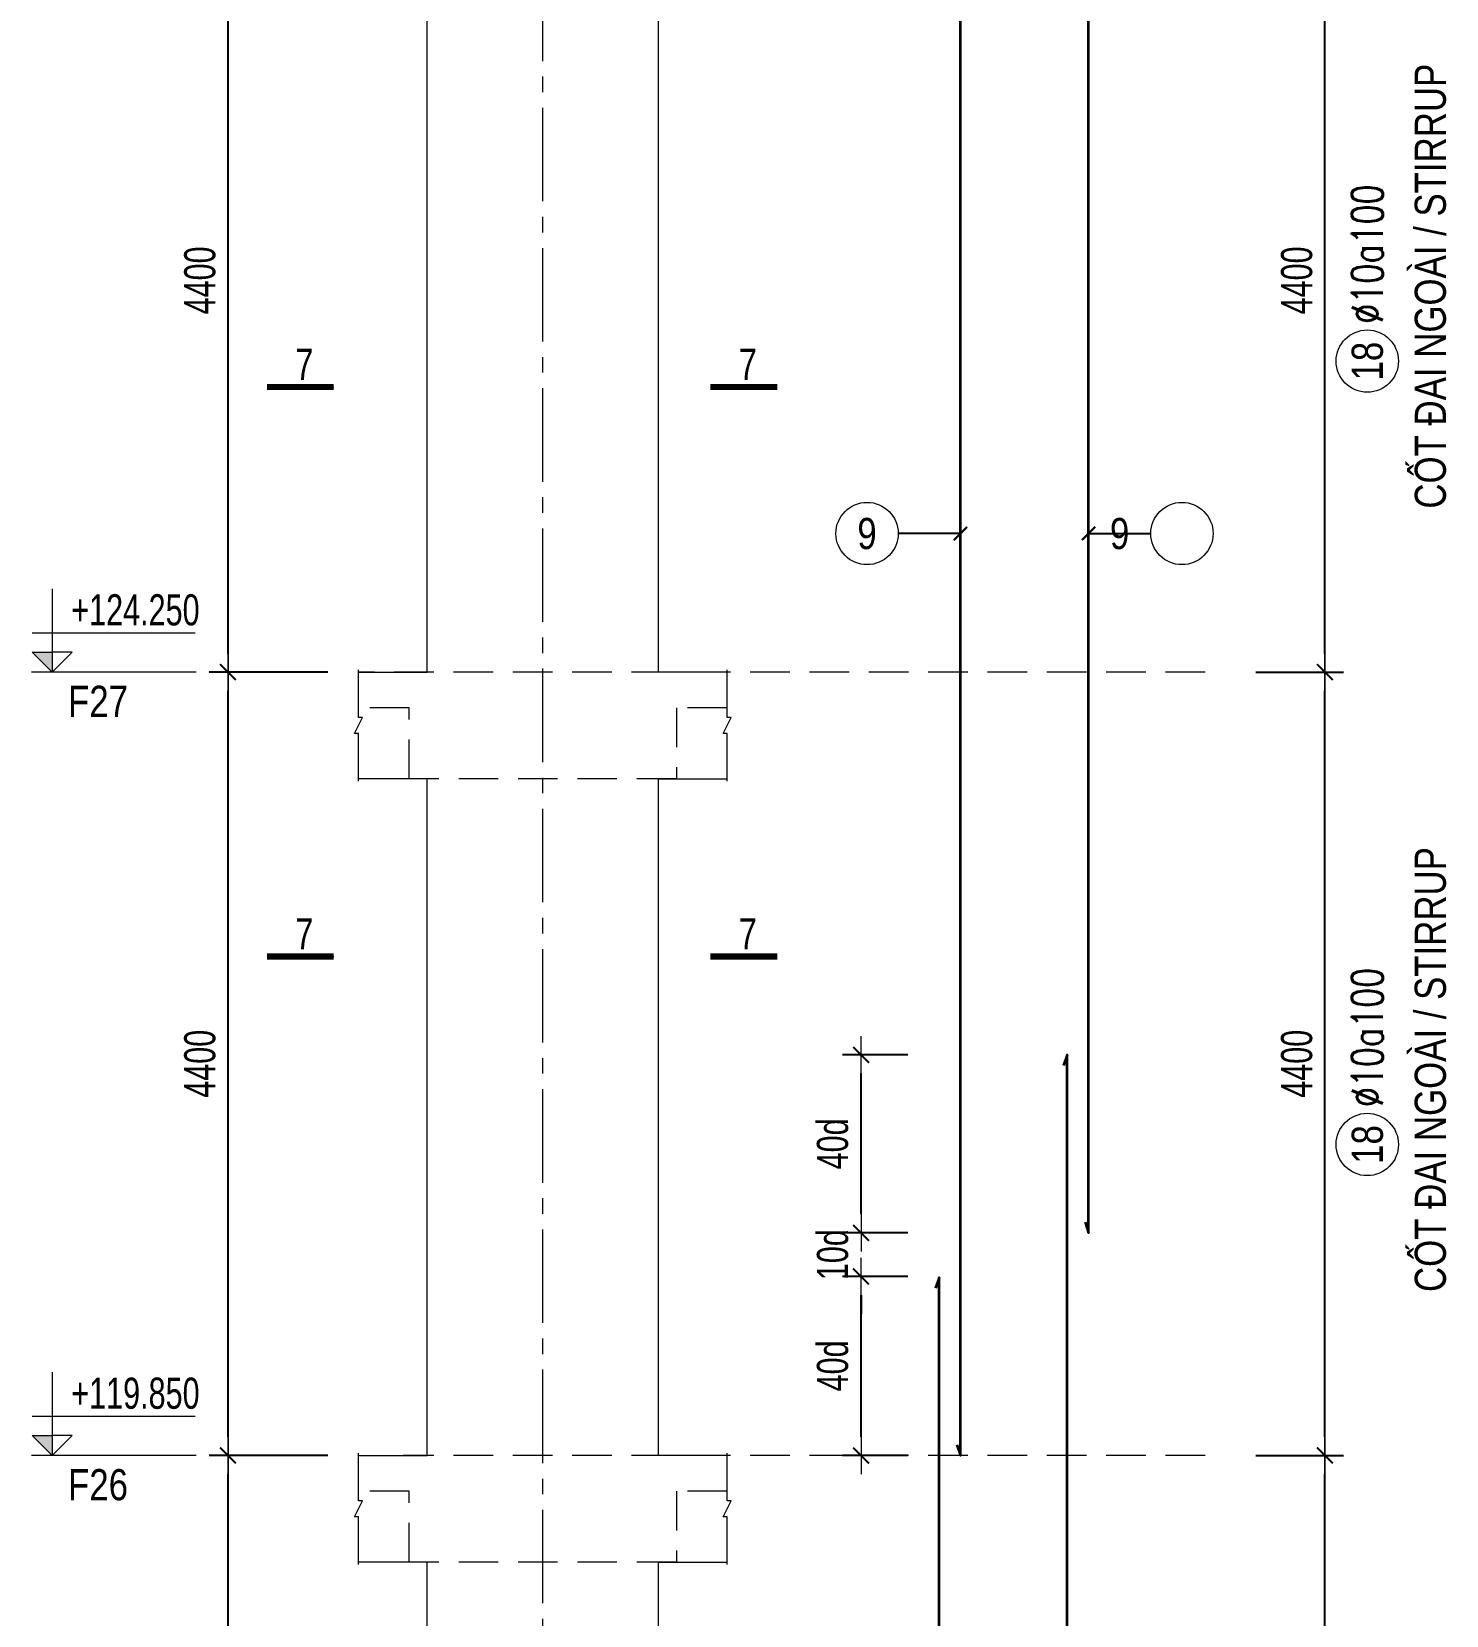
# Model space of a CAD drawing. Header units: millimetres. Extents: x 49323 to 538172, y -39336 to 181761.
# Drawn here: x 110642 to 118589, y 128533 to 137428 of the extents above; entities that cross this region are included whole.
import ezdxf
from ezdxf.enums import TextEntityAlignment as Align

# ---------------------------------------------------------------- set-up
doc = ezdxf.new("R2010")
doc.units = ezdxf.units.MM
doc.linetypes.add('CENTER2', pattern=[1.125, 0.75, -0.125, 0.125, -0.125])
doc.linetypes.add('HIDDEN2', pattern=[4.7625, 3.175, -1.5875])
doc.layers.get('0').update_dxf_attribs({"lineweight": 20})
doc.layers.get('Defpoints').update_dxf_attribs({"color": 151, "lineweight": 9})
for name, color, linetype, lineweight in [('kata_thep chu', 4, 'Continuous', 35), ('NDC_S_ANNO', 7, 'Continuous', 20), ('NDC_S_AXIS', 5, 'CENTER2', 13), ('NDC_S_BREAK-LINE', 1, 'Continuous', 15), ('NDC_S_CONTINUOUS', 3, 'Continuous', 20), ('NDC_S_DIM', 1, 'Continuous', 15), ('NDC_S_HIDDEN', 8, 'HIDDEN2', 13), ('NDC_S_LEADER', 1, 'Continuous', 15), ('NDC_S_SYMBOL', 1, 'Continuous', 15), ('NDC_S_TEXT SYMBOL', 7, 'Continuous', 20), ('NDC_S_THIN LINE', 8, 'Continuous', 9), ('NDC_S_VN TEXT', 7, 'Continuous', 20)]:
    doc.layers.add(name, color=color, linetype=linetype, lineweight=lineweight)
doc.styles.add('ARIAL', font='arial.ttf', dxfattribs={"width": 0.8})
doc.styles.add('NDC_ANNO', font='', dxfattribs={"width": 0.8})
doc.styles.add('NDC_DIM', font='', dxfattribs={"width": 0.75})
doc.styles.add('NDC_EN TXT', font='romans.shx', dxfattribs={"width": 0.8})
doc.styles.add('NDC_VIE TXT', font='arial.ttf', dxfattribs={"width": 0.8})
doc.styles.get('NDC_ANNO').set_extended_font_data('Dotum')
doc.styles.get('NDC_DIM').set_extended_font_data('Dotum')
doc.dimstyles.new('NDC_dim_70', dxfattribs={"dimscale": 70, "dimtxt": 2.5, "dimasz": 1.5, "dimexe": 1.5, "dimexo": 2.5, "dimgap": 1, "dimtad": 1, "dimdec": 0, "dimzin": 0, "dimdsep": 46, "dimtxsty": 'NDC_DIM', "dimblk": 'DIMMARK', "dimcen": 0.09, "dimdle": 1.2, "dimclrd": 1, "dimclre": 1, "dimclrt": 3, "dimadec": 0, "dimazin": 0, "dimtfac": 1, "dimtdec": 0, "dimtix": 1, "dimtofl": 0, "dimtmove": 0, "dimatfit": 3, "dimfxl": 8, "dimfxlon": 1, "dimtolj": 1, "dimtzin": 0, "dimarcsym": 0})
doc.dimstyles.new('NDC_dim_75', dxfattribs={"dimscale": 75, "dimtxt": 2.5, "dimasz": 1.5, "dimexe": 1.5, "dimexo": 2.5, "dimgap": 1, "dimtad": 1, "dimdec": 0, "dimzin": 0, "dimdsep": 46, "dimtxsty": 'NDC_DIM', "dimblk": 'DIMMARK', "dimcen": 0.09, "dimdle": 1.2, "dimclrd": 1, "dimclre": 1, "dimclrt": 3, "dimadec": 0, "dimazin": 0, "dimtfac": 1, "dimtdec": 0, "dimtix": 1, "dimtofl": 0, "dimtmove": 0, "dimatfit": 3, "dimfxl": 8, "dimfxlon": 1, "dimtolj": 1, "dimtzin": 0, "dimarcsym": 0})

# ---------------------------------------------------------------- blocks, each defined once
blk = doc.blocks.new('DIMMARK')
at = {"layer": 'NDC_S_DIM', "color": 1}
blk.add_line((-1.5, 0), (1, 0), dxfattribs=at)
at = {"layer": 'NDC_S_DIM', "color": 2, "const_width": 0.1}
blk.add_lwpolyline([(-0.424, -0.424), (0.424, 0.424)], dxfattribs=at)
blk = doc.blocks.new('*D39')
at = {"layer": 'Defpoints', "color": 0, "transparency": 16777216}
for p in [(111744.6, 129430.7), (112863.1, 129430.7), (112863.1, 125030.7)]:
    blk.add_point(p, dxfattribs=at)
at = {"layer": 'NDC_S_DIM', "color": 1, "lineweight": -2, "transparency": 16777216}
for p, q in [((112304.6, 129430.7), (111639.6, 129430.7)), ((111744.6, 125135.7), (111744.6, 129325.7)), ((112304.6, 125030.7), (111639.6, 125030.7))]:
    blk.add_line(p, q, dxfattribs=at)
at = {"layer": 'NDC_S_DIM', "color": 1, "lineweight": -2, "transparency": 16777216, "xscale": 105, "yscale": 105, "zscale": 105}
for p, rotation in [((111744.6, 129430.7), 90), ((111744.6, 125030.7), 270)]:
    blk.add_blockref('DIMMARK', p, dxfattribs=dict(at, rotation=rotation))
at = {"layer": 'NDC_S_DIM', "color": 3, "transparency": 16777216, "insert": (111587, 127230.7), "char_height": 175, "attachment_point": 5, "rotation": 90, "style": 'NDC_DIM'}
blk.add_mtext('\\A1;4400', dxfattribs=at)
blk = doc.blocks.new('*D40')
at = {"layer": 'Defpoints', "color": 0, "transparency": 16777216}
for p in [(111744.6, 133830.7), (112863.1, 133830.7), (112863.1, 129430.7)]:
    blk.add_point(p, dxfattribs=at)
at = {"layer": 'NDC_S_DIM', "color": 1, "lineweight": -2, "transparency": 16777216}
for p, q in [((112304.6, 133830.7), (111639.6, 133830.7)), ((111744.6, 129535.7), (111744.6, 133725.7)), ((112304.6, 129430.7), (111639.6, 129430.7))]:
    blk.add_line(p, q, dxfattribs=at)
at = {"layer": 'NDC_S_DIM', "color": 1, "lineweight": -2, "transparency": 16777216, "xscale": 105, "yscale": 105, "zscale": 105}
for p, rotation in [((111744.6, 133830.7), 90), ((111744.6, 129430.7), 270)]:
    blk.add_blockref('DIMMARK', p, dxfattribs=dict(at, rotation=rotation))
at = {"layer": 'NDC_S_DIM', "color": 3, "transparency": 16777216, "insert": (111587, 131630.7), "char_height": 175, "attachment_point": 5, "rotation": 90, "style": 'NDC_DIM'}
blk.add_mtext('\\A1;4400', dxfattribs=at)
blk = doc.blocks.new('*D41')
at = {"layer": 'Defpoints', "color": 0, "transparency": 16777216}
for p in [(111744.6, 138230.7), (112863.1, 138230.7), (112863.1, 133830.7)]:
    blk.add_point(p, dxfattribs=at)
at = {"layer": 'NDC_S_DIM', "color": 1, "lineweight": -2, "transparency": 16777216}
for p, q in [((112304.6, 138230.7), (111639.6, 138230.7)), ((111744.6, 133935.7), (111744.6, 138125.7)), ((112304.6, 133830.7), (111639.6, 133830.7))]:
    blk.add_line(p, q, dxfattribs=at)
at = {"layer": 'NDC_S_DIM', "color": 1, "lineweight": -2, "transparency": 16777216, "xscale": 105, "yscale": 105, "zscale": 105}
for p, rotation in [((111744.6, 138230.7), 90), ((111744.6, 133830.7), 270)]:
    blk.add_blockref('DIMMARK', p, dxfattribs=dict(at, rotation=rotation))
at = {"layer": 'NDC_S_DIM', "color": 3, "transparency": 16777216, "insert": (111587, 136030.7), "char_height": 175, "attachment_point": 5, "rotation": 90, "style": 'NDC_DIM'}
blk.add_mtext('\\A1;4400', dxfattribs=at)
blk = doc.blocks.new('*U6')
at = {"layer": 'NDC_S_ANNO', "color": 0, "linetype": 'ByBlock', "lineweight": -2}
blk.add_line((-4.36, 0), (1, 0), dxfattribs=at)
at = {"layer": 'NDC_S_ANNO', "ltscale": 0.005, "const_width": 0.5}
blk.add_lwpolyline([(1, 0), (-4.36, 0)], dxfattribs=at)
at = {"layer": 'NDC_S_TEXT SYMBOL', "linetype": 'ByBlock', "lineweight": -2, "style": 'NDC_ANNO', "width": 0.8}
blk.add_attdef('DETAIL', text='', height=2.5, dxfattribs=at).set_placement((-0.64, 1.82), align=Align.MIDDLE_RIGHT)
blk = doc.blocks.new('*D215')
at = {"layer": 'Defpoints', "color": 0, "ltscale": 0.005, "transparency": 16777216}
for p in [(115300.8, 130436.4, 0), (115739, 130436.4), (115739, 129430.7)]:
    blk.add_point(p, dxfattribs=at)
at = {"layer": 'NDC_S_DIM', "color": 1, "lineweight": -2, "ltscale": 0.005, "transparency": 16777216}
for p, q in [((115564, 130436.4, 0), (115195.8, 130436.4, 0)), ((115300.8, 129535.7, 0), (115300.8, 130331.4, 0)), ((115564, 129430.7, 0), (115195.8, 129430.7, 0))]:
    blk.add_line(p, q, dxfattribs=at)
at = {"layer": 'NDC_S_DIM', "color": 1, "lineweight": -2, "ltscale": 0.005, "transparency": 16777216, "xscale": 105, "yscale": 105, "zscale": 105}
for p, rotation in [((115300.8, 130436.4, 0), 90), ((115300.8, 129430.7, 0), 270)]:
    blk.add_blockref('DIMMARK', p, dxfattribs=dict(at, rotation=rotation))
at = {"layer": 'NDC_S_DIM', "color": 3, "ltscale": 0.005, "transparency": 16777216, "insert": (115141.4, 129933.6, 0), "char_height": 175, "attachment_point": 5, "rotation": 90, "style": 'NDC_DIM'}
blk.add_mtext('\\A1;40d', dxfattribs=at)
blk = doc.blocks.new('*D216')
at = {"layer": 'Defpoints', "color": 0, "ltscale": 0.005, "transparency": 16777216}
for p in [(115300.8, 130680.7), (115739, 130680.7), (115739, 130436.4)]:
    blk.add_point(p, dxfattribs=at)
at = {"layer": 'NDC_S_DIM', "color": 1, "lineweight": -2, "ltscale": 0.005, "transparency": 16777216}
for p, q in [((115300.8, 130785.7), (115300.8, 130890.7)), ((115564, 130680.7), (115195.8, 130680.7)), ((115564, 130436.4), (115195.8, 130436.4)), ((115300.8, 130331.4), (115300.8, 130226.4))]:
    blk.add_line(p, q, dxfattribs=at)
at = {"layer": 'NDC_S_DIM', "color": 1, "lineweight": -2, "ltscale": 0.005, "transparency": 16777216, "xscale": 105, "yscale": 105, "zscale": 105}
for p, rotation in [((115300.8, 130680.7), 270), ((115300.8, 130436.4), 90)]:
    blk.add_blockref('DIMMARK', p, dxfattribs=dict(at, rotation=rotation))
at = {"layer": 'NDC_S_DIM', "color": 3, "ltscale": 0.005, "transparency": 16777216, "insert": (115141.4, 130558.6), "char_height": 175, "attachment_point": 5, "rotation": 90, "style": 'NDC_DIM'}
blk.add_mtext('\\A1;10d', dxfattribs=at)
blk = doc.blocks.new('*D217')
at = {"layer": 'Defpoints', "color": 0, "ltscale": 0.005, "transparency": 16777216}
for p in [(115300.8, 131680.7), (115739, 131680.7), (115739, 130680.7)]:
    blk.add_point(p, dxfattribs=at)
at = {"layer": 'NDC_S_DIM', "color": 1, "lineweight": -2, "ltscale": 0.005, "transparency": 16777216}
for p, q in [((115564, 131680.7), (115195.8, 131680.7)), ((115300.8, 130785.7), (115300.8, 131575.7)), ((115564, 130680.7), (115195.8, 130680.7))]:
    blk.add_line(p, q, dxfattribs=at)
at = {"layer": 'NDC_S_DIM', "color": 1, "lineweight": -2, "ltscale": 0.005, "transparency": 16777216, "xscale": 105, "yscale": 105, "zscale": 105}
for p, rotation in [((115300.8, 131680.7), 90), ((115300.8, 130680.7), 270)]:
    blk.add_blockref('DIMMARK', p, dxfattribs=dict(at, rotation=rotation))
at = {"layer": 'NDC_S_DIM', "color": 3, "ltscale": 0.005, "transparency": 16777216, "insert": (115141.4, 131180.7), "char_height": 175, "attachment_point": 5, "rotation": 90, "style": 'NDC_DIM'}
blk.add_mtext('\\A1;40d', dxfattribs=at)
blk = doc.blocks.new('*D263')
at = {"layer": 'Defpoints', "color": 0, "ltscale": 70, "transparency": 16777216}
for p in [(117344, 129430.7), (117906.3, 129430.7), (117344, 125030.7)]:
    blk.add_point(p, dxfattribs=at)
at = {"layer": 'NDC_S_DIM', "color": 1, "lineweight": -2, "ltscale": 70, "transparency": 16777216}
for p, q in [((117519, 129430.7), (118011.3, 129430.7)), ((117906.3, 125135.7), (117906.3, 129325.7)), ((117519, 125030.7), (118011.3, 125030.7))]:
    blk.add_line(p, q, dxfattribs=at)
at = {"layer": 'NDC_S_DIM', "color": 1, "lineweight": -2, "ltscale": 70, "transparency": 16777216, "xscale": 105, "yscale": 105, "zscale": 105}
for p, rotation in [((117906.3, 129430.7), 90), ((117906.3, 125030.7), 270)]:
    blk.add_blockref('DIMMARK', p, dxfattribs=dict(at, rotation=rotation))
at = {"layer": 'NDC_S_DIM', "color": 3, "ltscale": 70, "transparency": 16777216, "insert": (117748.7, 127230.7), "char_height": 175, "attachment_point": 5, "rotation": 90, "style": 'NDC_DIM'}
blk.add_mtext('\\A1;4400', dxfattribs=at)
blk = doc.blocks.new('*D264')
at = {"layer": 'Defpoints', "color": 0, "ltscale": 70, "transparency": 16777216}
for p in [(117344, 133830.7), (117906.3, 133830.7), (117344, 129430.7)]:
    blk.add_point(p, dxfattribs=at)
at = {"layer": 'NDC_S_DIM', "color": 1, "lineweight": -2, "ltscale": 70, "transparency": 16777216}
for p, q in [((117519, 133830.7), (118011.3, 133830.7)), ((117906.3, 129535.7), (117906.3, 133725.7)), ((117519, 129430.7), (118011.3, 129430.7))]:
    blk.add_line(p, q, dxfattribs=at)
at = {"layer": 'NDC_S_DIM', "color": 1, "lineweight": -2, "ltscale": 70, "transparency": 16777216, "xscale": 105, "yscale": 105, "zscale": 105}
for p, rotation in [((117906.3, 133830.7), 90), ((117906.3, 129430.7), 270)]:
    blk.add_blockref('DIMMARK', p, dxfattribs=dict(at, rotation=rotation))
at = {"layer": 'NDC_S_DIM', "color": 3, "ltscale": 70, "transparency": 16777216, "insert": (117748.7, 131630.7), "char_height": 175, "attachment_point": 5, "rotation": 90, "style": 'NDC_DIM'}
blk.add_mtext('\\A1;4400', dxfattribs=at)
blk = doc.blocks.new('*D265')
at = {"layer": 'Defpoints', "color": 0, "ltscale": 70, "transparency": 16777216}
for p in [(117344, 138230.7), (117906.3, 138230.7), (117344, 133830.7)]:
    blk.add_point(p, dxfattribs=at)
at = {"layer": 'NDC_S_DIM', "color": 1, "lineweight": -2, "ltscale": 70, "transparency": 16777216}
for p, q in [((117519, 138230.7), (118011.3, 138230.7)), ((117906.3, 133935.7), (117906.3, 138125.7)), ((117519, 133830.7), (118011.3, 133830.7))]:
    blk.add_line(p, q, dxfattribs=at)
at = {"layer": 'NDC_S_DIM', "color": 1, "lineweight": -2, "ltscale": 70, "transparency": 16777216, "xscale": 105, "yscale": 105, "zscale": 105}
for p, rotation in [((117906.3, 138230.7), 90), ((117906.3, 133830.7), 270)]:
    blk.add_blockref('DIMMARK', p, dxfattribs=dict(at, rotation=rotation))
at = {"layer": 'NDC_S_DIM', "color": 3, "ltscale": 70, "transparency": 16777216, "insert": (117748.7, 136030.7), "char_height": 175, "attachment_point": 5, "rotation": 90, "style": 'NDC_DIM'}
blk.add_mtext('\\A1;4400', dxfattribs=at)
blk = doc.blocks.new('*U236')
blk.add_circle((-2.5, 0), 2.5)
at = {"layer": 'NDC_S_VN TEXT', "color": 7, "style": 'ARIAL', "width": 0.8}
blk.add_attdef('SH2', text='', height=2.5, dxfattribs=at).set_placement((-2.5, 0), align=Align.MIDDLE)
at = {"layer": 'NDC_S_VN TEXT', "color": 3, "style": 'NDC_EN TXT', "width": 0.75}
blk.add_attdef('DKKC1', (0.5, -1.25), '', height=2.5, dxfattribs=at)
blk = doc.blocks.new('CD')
at = {"layer": 'NDC_S_ANNO'}
blk.add_hatch(color=3, dxfattribs=at).paths.add_polyline_path([(0, 160), (-161, 160), (0, 0)])
at = {"layer": 'NDC_S_ANNO', "ltscale": 50}
h = blk.add_hatch(dxfattribs=at)
h.set_pattern_fill('ANSI31', color=256, scale=140.6, style=0)
h.paths.add_polyline_path([(0, 160), (0, 0), (161, 160)])
for p, q in [((-159, 314), (1147, 314)), ((1156, 0), (-164, 0))]:
    blk.add_line(p, q, dxfattribs=at)
for points in [[(0, 669), (0, 0)], [(0, 0), (-161, 160), (0, 160)], [(0, 0), (161, 160), (0, 160)]]:
    blk.add_lwpolyline(points, dxfattribs=at)
at = {"layer": 'NDC_S_TEXT SYMBOL', "color": 3, "style": 'NDC_DIM', "width": 0.7}
blk.add_attdef('COT', (154, 375), '', height=250, dxfattribs=at)

msp = doc.modelspace()

# ---------------------------------------------------------------- linework, layer by layer
at = {"layer": 'kata_thep chu', "color": 4, "ltscale": 0.005}
for points in [[(116558.8, 130740.7), (116578.8, 130680.7), (116578.8, 140480.7), (116558.8, 140420.7)], [(115839, 129490.7), (115859, 129430.7), (115859, 139230.7), (115839, 139170.7)], [(116438.8, 121940.7), (116458.8, 121880.7), (116458.8, 131680.7), (116438.8, 131620.7)], [(115719, 120690.7), (115739, 120630.7), (115739, 130430.7), (115719, 130370.7)]]:
    msp.add_lwpolyline(points, dxfattribs=at)
at = {"layer": 'NDC_S_AXIS', "ltscale": 700}
msp.add_line((113513.1, -3699.8), (113513.1, 179341.9), dxfattribs=at)
at = {"layer": 'NDC_S_BREAK-LINE'}
for points in [[(112478.1, 133218.2), (112478.1, 133485.7), (112455.6, 133485.7), (112500.6, 133575.7), (112478.1, 133575.7), (112478.1, 133843.2)], [(114548.1, 133218.2), (114548.1, 133485.7), (114525.6, 133485.7), (114570.6, 133575.7), (114548.1, 133575.7), (114548.1, 133843.2)], [(112478.1, 128818.2), (112478.1, 129085.7), (112455.6, 129085.7), (112500.6, 129175.7), (112478.1, 129175.7), (112478.1, 129443.2)], [(114548.1, 128818.2), (114548.1, 129085.7), (114525.6, 129085.7), (114570.6, 129175.7), (114548.1, 129175.7), (114548.1, 129443.2)]]:
    msp.add_lwpolyline(points, dxfattribs=at)
at = {"layer": 'NDC_S_CONTINUOUS'}
for points in [[(112478.1, 133830.7), (112863.1, 133830.7), (112863.1, 137630.7), (112478.1, 137630.7)], [(114548.1, 133830.7), (114163.1, 133830.7), (114163.1, 137630.7), (114548.1, 137630.7)], [(112478.1, 129430.7), (112863.1, 129430.7), (112863.1, 133230.7), (112478.1, 133230.7)], [(114548.1, 129430.7), (114163.1, 129430.7), (114163.1, 133230.7), (114548.1, 133230.7)], [(112478.1, 125030.7), (112863.1, 125030.7), (112863.1, 128830.7), (112478.1, 128830.7)], [(114548.1, 125030.7), (114163.1, 125030.7), (114163.1, 128830.7), (114548.1, 128830.7)]]:
    msp.add_lwpolyline(points, dxfattribs=at)
at = {"layer": 'NDC_S_DIM'}
for centre in [(115334.5, 134609.2), (117103.3, 134609.2)]:
    msp.add_circle(centre, 175, dxfattribs=at)
at = {"layer": 'NDC_S_HIDDEN', "ltscale": 70}
for p, q in [((117234, 133830.7), (112478.1, 133830.7)), ((117234, 129430.7), (112728.1, 129430.7))]:
    msp.add_line(p, q, dxfattribs=at)
for points in [[(114548.1, 133630.7), (114263.1, 133630.7), (114263.1, 133230.7), (112763.1, 133230.7), (112763.1, 133630.7), (112478.1, 133630.7)], [(114548.1, 129230.7), (114263.1, 129230.7), (114263.1, 128830.7), (112763.1, 128830.7), (112763.1, 129230.7), (112478.1, 129230.7)]]:
    msp.add_lwpolyline(points, dxfattribs=at)

# ---------------------------------------------------------------- block references
at = {"layer": 'NDC_S_DIM'}
ref = msp.add_blockref('CD', (110756.4, 133830.7), dxfattribs=dict(at, xscale=0.7, yscale=0.7, zscale=0.7))
ref.add_attrib('COT', '+124.250', (110864.1, 134093), dxfattribs={"layer": '0', "color": 3, "height": 175, "style": 'NDC_DIM', "width": 0.75})
ref = msp.add_blockref('CD', (110756.4, 129430.7), dxfattribs=dict(at, xscale=0.7, yscale=0.7, zscale=0.7))
ref.add_attrib('COT', '+119.850', (110864.1, 129693), dxfattribs={"layer": '0', "color": 3, "height": 175, "style": 'NDC_DIM', "width": 0.75})
at = {"layer": 'NDC_S_SYMBOL', "xscale": 70, "yscale": 70, "zscale": 70}
for p in [(112269, 135432), (114760.2, 135432), (112269, 132233), (114760.2, 132233)]:
    msp.add_blockref('*U6', p, dxfattribs=at).add_auto_attribs({'DETAIL': '7'})
at = {"layer": 'NDC_S_THIN LINE', "xscale": 70, "yscale": 70, "zscale": 70, "rotation": 90}
for p in [(118144.5, 135752.4), (118144.5, 131352.4)]:
    msp.add_blockref('*U236', p, dxfattribs=at).add_auto_attribs({'SH2': '18', 'DKKC1': '%%c10a100'})

# ---------------------------------------------------------------- texts
at = {"layer": 'NDC_S_VN TEXT', "style": 'NDC_VIE TXT', "width": 0.8}
for p in [(118498.6, 134748.9), (118498.6, 130348.9)]:
    msp.add_text('CỐT ĐAI NGOÀI / STIRRUP', height=175, rotation=90, dxfattribs=at).set_placement(p, align=Align.MIDDLE_LEFT)
at = {"layer": 'NDC_S_VN TEXT', "color": 7, "style": 'ARIAL', "width": 0.8}
for p in [(115334.5, 134609.2), (116753.3, 134609.2)]:
    msp.add_text('9', height=175, dxfattribs=at).set_placement(p, align=Align.MIDDLE)
at = {"layer": 'NDC_S_VN TEXT', "style": 'NDC_VIE TXT', "width": 0.8}
for s, p in [('F27', (110845.9, 133666.6)), ('F26', (110845.9, 129266.6))]:
    msp.add_text(s, height=175, dxfattribs=at).set_placement(p, align=Align.MIDDLE_LEFT)

# ---------------------------------------------------------------- dimensions: what is measured, and where the dimension line sits
at = {"layer": 'NDC_S_DIM'}
for base, p1, p2, picture, middle in [((111744.6, 138230.7), (112863.1, 133830.7), (112863.1, 138230.7), '*D41', (111587, 136030.7)), ((111744.6, 133830.7), (112863.1, 129430.7), (112863.1, 133830.7), '*D40', (111587, 131630.7)), ((111744.6, 129430.7), (112863.1, 125030.7), (112863.1, 129430.7), '*D39', (111587, 127230.7))]:
    dim = msp.add_linear_dim(base=base, p1=p1, p2=p2, angle=90, dimstyle='NDC_dim_70', dxfattribs=at)
    dim.commit()
    dim.dimension.update_dxf_attribs({"geometry": picture, "text_midpoint": middle})
at = {"layer": 'NDC_S_DIM', "ltscale": 70}
for base, p1, p2, picture, middle in [((117906.3, 138230.7), (117344, 133830.7), (117344, 138230.7), '*D265', (117748.7, 136030.7)), ((117906.3, 133830.7), (117344, 129430.7), (117344, 133830.7), '*D264', (117748.7, 131630.7)), ((117906.3, 129430.7), (117344, 125030.7), (117344, 129430.7), '*D263', (117748.7, 127230.7))]:
    dim = msp.add_linear_dim(base=base, p1=p1, p2=p2, angle=90, dimstyle='NDC_dim_70', override={"dimtmove": 1}, dxfattribs=at)
    dim.commit()
    dim.dimension.update_dxf_attribs({"geometry": picture, "text_midpoint": middle})
at = {"layer": 'NDC_S_DIM', "ltscale": 0.005}
for base, p1, p2, text, picture, middle in [((115300.8, 131680.7), (115739, 130680.7), (115739, 131680.7), '40d', '*D217', (115141.4, 131180.7)), ((115300.8, 130680.7), (115739, 130436.4), (115739, 130680.7), '10d', '*D216', (115141.4, 130558.6)), ((115300.8, 130436.4, 0), (115739, 129430.7), (115739, 130436.4), '40d', '*D215', (115141.4, 129933.6, 0))]:
    dim = msp.add_linear_dim(base=base, p1=p1, p2=p2, angle=90, text=text, dimstyle='NDC_dim_70', dxfattribs=at)
    dim.commit()
    dim.dimension.update_dxf_attribs({"geometry": picture, "text_midpoint": middle})

# ---------------------------------------------------------------- leaders
at = {"layer": 'NDC_S_LEADER', "ltscale": 0.005}
for points in [[(115859, 134609.2), (115509.5, 134609.2)], [(116578.8, 134609.2), (116928.3, 134609.2)]]:
    msp.add_leader(points, dimstyle='NDC_dim_75', override={"dimasz": 1, "dimldrblk": 'ARCHTICK'}, dxfattribs=at)

doc.saveas('drawing.dxf')
